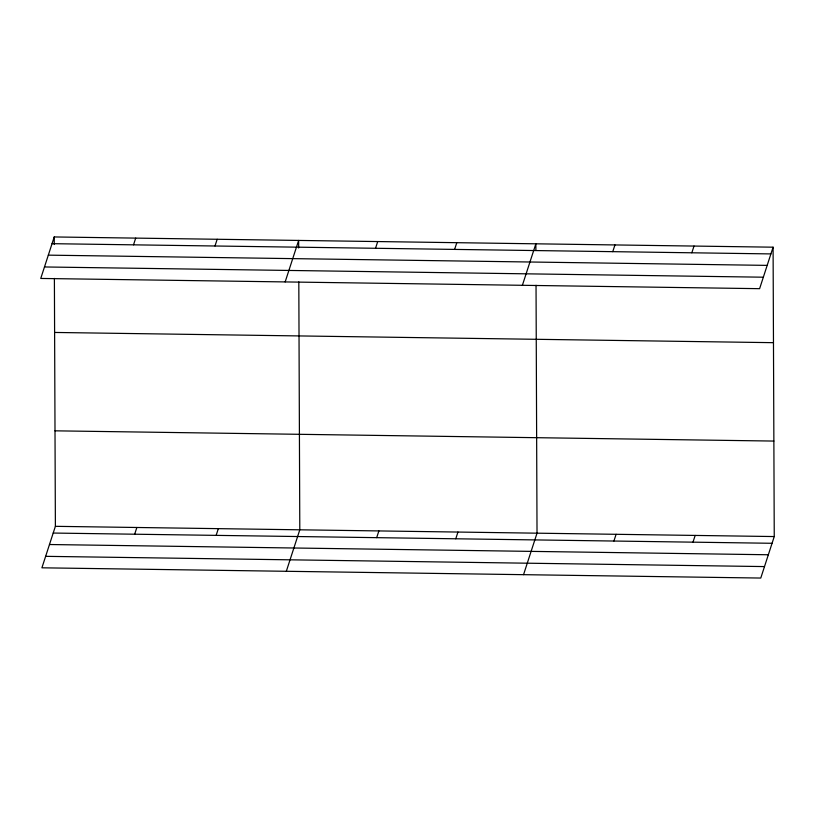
<?xml version="1.0" encoding="UTF-8"?>
<svg xmlns="http://www.w3.org/2000/svg" width="815" height="815" viewBox="0 0 815 815"><rect width="100%" height="100%" fill="white"/><g stroke="black" fill="none" stroke-linecap="round" stroke-linejoin="round"><path stroke-width="1.22" d="M54.228 236.951L40.75 278.445L759.611 288.673L773.089 247.19L54.228 236.951L54.259 244.49M133.517 244.836L135.697 238.112M54.391 278.414L55.389 526.327L41.911 567.811L760.772 578.049L774.25 536.555L773.089 247.19M214.987 245.998L217.177 239.274M134.669 534.212L136.859 527.488M285.158 281.919L298.647 240.435L298.677 247.974M216.148 535.374L218.328 528.65M375.532 248.28L377.722 241.556M286.32 571.295L299.798 529.801L298.81 281.898M454.607 249.41L456.797 242.687M376.693 537.655L378.873 530.932M522.384 285.301L535.873 243.807L535.893 250.093M455.768 538.786L457.949 532.052M612.758 251.662L614.948 244.938M523.546 574.667L537.024 533.183L536.036 285.27M691.833 252.782L694.013 246.059M613.919 541.038L616.099 534.304M692.995 542.158L695.175 535.435M52.048 243.675L770.909 253.913M48.319 255.146L767.18 265.384M44.479 266.963L763.339 277.202M54.615 332.449L773.476 342.677M55.002 430.829L773.873 441.068M55.389 526.327L774.25 536.555M53.199 533.051L772.07 543.289M49.471 544.522L768.341 554.76M45.63 556.339L764.501 566.578"/></g></svg>
